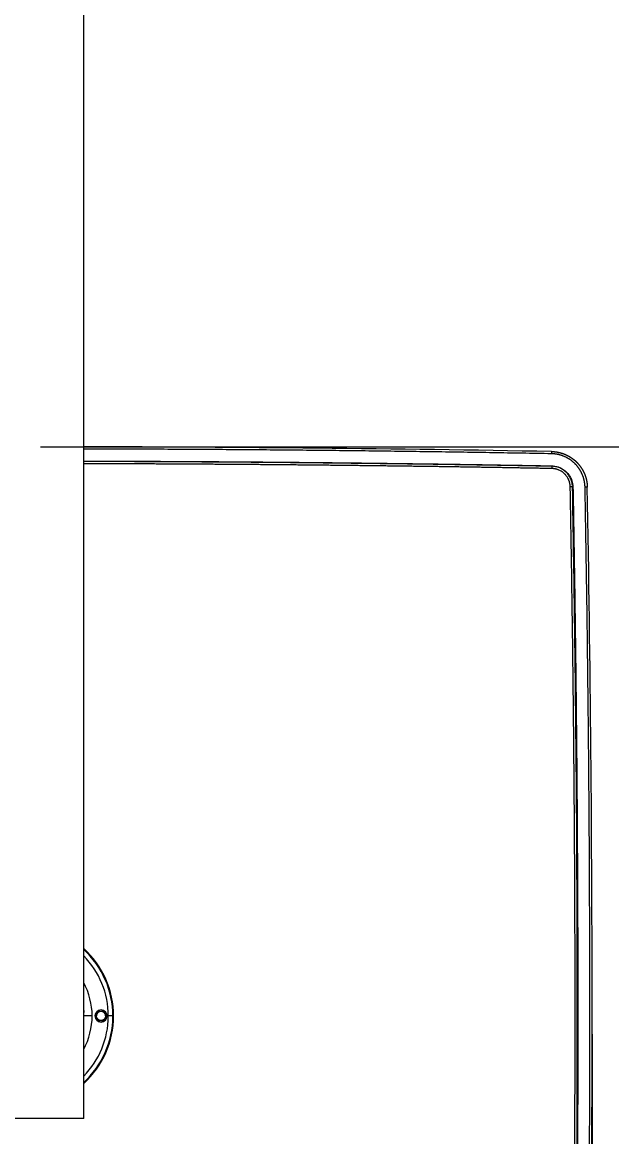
# Model space of a CAD drawing. Extents: x 8896 to 12055, y -91 to 2224.
# Drawn here: x 9881.8 to 10011.1, y 1567.2 to 1811.8 of the extents above; entities that cross this region are included whole.
import ezdxf

# ---------------------------------------------------------------- set-up
doc = ezdxf.new("R2010")
doc.units = 0
doc.header["$LTSCALE"] = 10
doc.header["$MEASUREMENT"] = 0
doc.header["$PDMODE"] = 3
doc.header["$PDSIZE"] = -10
doc.layers.get('0').update_dxf_attribs({"linetype": 'CONTINUOUS'})
doc.layers.get('DEFPOINTS').update_dxf_attribs({"linetype": 'CONTINUOUS'})
doc.layers.add('1', color=7, linetype='CONTINUOUS')
doc.styles.add('Daelim Dimension', font='')
doc.styles.get('Daelim Dimension').set_extended_font_data('나눔고딕')
doc.dimstyles.new('DEFAULT', dxfattribs={"dimscale": 2, "dimtxt": 2, "dimasz": 2, "dimexe": 0, "dimexo": 2, "dimgap": 1, "dimtad": 1, "dimdec": 1, "dimzin": 9, "dimdsep": 46, "dimtxsty": 'Daelim Dimension', "dimcen": 0.5, "dimclrd": 5, "dimclre": 5, "dimclrt": 256, "dimadec": 1, "dimazin": 0, "dimtfac": 1, "dimtdec": 1, "dimtix": 1, "dimtmove": 0, "dimatfit": 3, "dimfxl": 1, "dimtolj": 1, "dimtzin": 1, "dimlwd": 9, "dimlwe": 9, "dimarcsym": 0})

# ---------------------------------------------------------------- blocks, each defined once
blk = doc.blocks.new('*D15')
at = {"color": 5, "lineweight": 9, "ltscale": 0.5, "transparency": 16777216}
for p, q in [((9756.82, 1589.67), (9756.82, 1413.04)), ((10006.81, 1589.67), (10006.81, 1413.04)), ((9764.82, 1415.04), (9998.81, 1415.04))]:
    blk.add_line(p, q, dxfattribs=at)
at = {"color": 5, "ltscale": 0.5, "transparency": 16777216}
for points in [[(9764.82, 1416.37), (9764.82, 1413.71), (9756.82, 1415.04)], [(9998.81, 1416.37), (9998.81, 1413.71), (10006.81, 1415.04)]]:
    blk.add_solid(points, dxfattribs=at)
at = {"layer": 'DEFPOINTS', "color": 0, "ltscale": 0.5, "transparency": 16777216}
for p in [(9756.82, 1593.67), (10006.81, 1593.67), (10006.81, 1415.04)]:
    blk.add_point(p, dxfattribs=at)
at = {"color": 7, "ltscale": 0.5, "transparency": 16777216, "insert": (9881.81, 1427.93), "char_height": 20, "attachment_point": 5, "style": 'Daelim Dimension'}
blk.add_mtext('\\A1;250', dxfattribs=at)
blk = doc.blocks.new('*D16')
at = {"color": 5, "lineweight": 9, "ltscale": 0.5, "transparency": 16777216}
for p, q in [((9885.81, 1718.67), (10079.9, 1718.67)), ((10077.9, 1476.67), (10077.9, 1710.67)), ((9885.81, 1468.67), (10079.9, 1468.67))]:
    blk.add_line(p, q, dxfattribs=at)
at = {"color": 5, "ltscale": 0.5, "transparency": 16777216}
for points in [[(10076.57, 1710.67), (10079.23, 1710.67), (10077.9, 1718.67)], [(10076.57, 1476.67), (10079.23, 1476.67), (10077.9, 1468.67)]]:
    blk.add_solid(points, dxfattribs=at)
at = {"layer": 'DEFPOINTS', "color": 0, "ltscale": 0.5, "transparency": 16777216}
for p in [(9881.81, 1718.67), (10077.9, 1718.67), (9881.81, 1468.67)]:
    blk.add_point(p, dxfattribs=at)
at = {"color": 7, "ltscale": 0.5, "transparency": 16777216, "insert": (10065.01, 1593.67), "char_height": 20, "attachment_point": 5, "rotation": 90, "style": 'Daelim Dimension'}
blk.add_mtext('\\A1;250', dxfattribs=at)
blk = doc.blocks.new('*D24')
at = {"color": 5, "lineweight": 9, "ltscale": 0.5, "transparency": 16777216}
for p, q in [((10020.76, 2037.53), (10186.06, 2037.53)), ((10184.06, 1476.67), (10184.06, 2029.53)), ((9885.81, 1468.67), (10186.06, 1468.67))]:
    blk.add_line(p, q, dxfattribs=at)
at = {"color": 5, "ltscale": 0.5, "transparency": 16777216}
for points in [[(10182.73, 2029.53), (10185.4, 2029.53), (10184.06, 2037.53)], [(10182.73, 1476.67), (10185.4, 1476.67), (10184.06, 1468.67)]]:
    blk.add_solid(points, dxfattribs=at)
at = {"layer": 'DEFPOINTS', "color": 0, "ltscale": 0.5, "transparency": 16777216}
for p in [(10016.76, 2037.53), (10184.06, 2037.53), (9881.81, 1468.67)]:
    blk.add_point(p, dxfattribs=at)
at = {"color": 7, "ltscale": 0.5, "transparency": 16777216, "insert": (10171.18, 1753.1), "char_height": 20, "attachment_point": 5, "rotation": 90, "style": 'Daelim Dimension'}
blk.add_mtext('\\A1;569', dxfattribs=at)

msp = doc.modelspace()

# ---------------------------------------------------------------- linework, layer by layer
at = {"layer": '1', "color": 7, "linetype": 'Continuous', "lineweight": 18}
for p, q in [((9895.26, 1571.15), (9895.26, 1895.15)), ((9895.28, 1594.42), (9895.29, 1594.42)), ((9895.26, 1571.15), (9868.26, 1571.15))]:
    msp.add_line(p, q, dxfattribs=at)
at = {"layer": '1', "color": 7, "linetype": 'Continuous', "lineweight": 13}
for p, q in [((9897.11, 1593.67), (9895.31, 1593.67)), ((9898.06, 1593.67), (9898.03, 1593.67)), ((9900.1, 1593.67), (9900.41, 1593.67)), ((9901.67, 1593.67), (9900.67, 1593.67)), ((9901.81, 1593.67), (9901.67, 1593.67))]:
    msp.add_line(p, q, dxfattribs=at)
at = {"layer": '1', "color": 7, "linetype": 'Continuous', "lineweight": 18}
for centre, radius, start, end in [((9881.81, -4667.95), 6386.61, 88.958495, 89.879381), ((3620.2, 1593.67), 6386.61, 0, 1.041505), ((9881.81, 1593.67), 20, 0, 47.7478), ((9881.81, 1593.67), 15.3, 0, 28.4836), ((9881.81, 1593.67), 13.5, 0, 5.0316), ((9881.81, 1593.67), 20, 312.2522, 0), ((9881.81, 1593.67), 13.5, 354.9684, 0), ((9881.81, 1593.67), 15.3, 331.5164, 0), ((9899.06, 1593.67), 1.34, 90, 180), ((9899.06, 1593.67), 1.34, 180, 270), ((9899.06, 1593.67), 1.04, 90, 180), ((9899.06, 1593.67), 1.04, 180, 270), ((9899.06, 1593.67), 1.34, 0, 90), ((9899.06, 1593.67), 1.04, 360, 90), ((9899.06, 1593.67), 1.04, 270, 360), ((9899.06, 1593.67), 1.34, 270, 0), ((3620.2, 1593.67), 6386.61, 358.958495, 0)]:
    msp.add_arc(centre, radius, start, end, dxfattribs=at)
at = {"layer": '1', "color": 7, "linetype": 'Continuous', "lineweight": 13}
for radius, start, end in [(19.85, 0, 47.3642), (18.85, 0, 44.497), (19.85, 312.6372, 359.7289), (18.85, 315.5016, 359.7289), (18.85, 359.7289, 0), (19.85, 359.7289, 0)]:
    msp.add_arc((9881.81, 1593.67), radius, start, end, dxfattribs=at)
for points, degree in [([(9997.89, 1717.11), (9946.58, 1718.04), (9895.26, 1718.15)], 2), ([(10005.26, 1477.59), (10007.37, 1593.67), (10005.26, 1709.75)], 2), ([(9897.72, 1593.67), (9898.03, 1593.67)], 1), ([(9900.1, 1593.67), (9900.06, 1593.67)], 1)]:
    msp.add_open_spline(points, degree=degree, dxfattribs=at)
at = {"layer": '1', "color": 7, "linetype": 'Continuous', "lineweight": 18}
for points, weights in [([(9895.26, 1715.51), (9946.58, 1715.4), (9997.9, 1714.46)], [0.99991843006, 0.999926896374, 1]), ([(10002.61, 1709.75), (10004.72, 1593.67), (10002.61, 1477.59)], [1, 0.999834642254, 1]), ([(9895.24, 1595.02), (9895.27, 1594.72), (9895.28, 1594.42)], [0.983186040181, 0.991307667018, 1])]:
    msp.add_rational_spline(points, weights, degree=2, dxfattribs=at)
for points, knots in [([(9997.99, 1714.36), (9997.58, 1714.37), (9996.75, 1714.39), (9995.46, 1714.41), (9994.11, 1714.43), (9992.7, 1714.46), (9991.23, 1714.48), (9989.69, 1714.51), (9988.09, 1714.54), (9986.43, 1714.56), (9984.7, 1714.59), (9982.91, 1714.62), (9981.06, 1714.65), (9979.14, 1714.68), (9977.16, 1714.71), (9975.12, 1714.74), (9973.01, 1714.77), (9970.84, 1714.8), (9968.61, 1714.83), (9966.31, 1714.86), (9963.95, 1714.89), (9961.53, 1714.92), (9959.05, 1714.95), (9956.5, 1714.98), (9953.89, 1715.01), (9951.21, 1715.04), (9948.48, 1715.07), (9945.67, 1715.1), (9942.81, 1715.13), (9936.66, 1715.19), (9927.43, 1715.26), (9915.29, 1715.34), (9904.63, 1715.38), (9898.01, 1715.4), (9895.26, 1715.41)], [0, 0, 0, 0, 0.011896, 0.024406, 0.037531, 0.051271, 0.065625, 0.080594, 0.096178, 0.112376, 0.12919, 0.146617, 0.16466, 0.183317, 0.202589, 0.222476, 0.242977, 0.264093, 0.285824, 0.308169, 0.331129, 0.354704, 0.378893, 0.403698, 0.429116, 0.45515, 0.481798, 0.509061, 0.536939, 0.565431, 0.68856, 0.806668, 0.919754, 1, 1, 1, 1]), ([(9997.9, 1717.61), (9997.92, 1717.61), (9997.94, 1717.61), (9997.99, 1717.61), (9998.03, 1717.61), (9998.08, 1717.61), (9998.12, 1717.6), (9998.16, 1717.6), (9998.21, 1717.6), (9998.25, 1717.6), (9998.29, 1717.59), (9998.34, 1717.59), (9998.38, 1717.59), (9998.42, 1717.58), (9998.46, 1717.58), (9998.51, 1717.58), (9998.55, 1717.57), (9998.59, 1717.57), (9998.64, 1717.56), (9998.68, 1717.56), (9998.72, 1717.55), (9998.76, 1717.55), (9998.81, 1717.54), (9998.85, 1717.54), (9998.89, 1717.53), (9998.94, 1717.52), (9998.98, 1717.52), (9999.02, 1717.51), (9999.06, 1717.5), (9999.11, 1717.5), (9999.15, 1717.49), (9999.19, 1717.48), (9999.23, 1717.47), (9999.27, 1717.47), (9999.32, 1717.46), (9999.36, 1717.45), (9999.4, 1717.44), (9999.44, 1717.43), (9999.48, 1717.42), (9999.53, 1717.41), (9999.57, 1717.4), (9999.61, 1717.39), (9999.65, 1717.38), (9999.69, 1717.37), (9999.73, 1717.36), (9999.77, 1717.35), (9999.82, 1717.34), (9999.86, 1717.33), (9999.9, 1717.32), (9999.94, 1717.31), (9999.98, 1717.3), (10000.02, 1717.28), (10000.06, 1717.27), (10000.1, 1717.26), (10000.14, 1717.25), (10000.18, 1717.23), (10000.22, 1717.22), (10000.26, 1717.21), (10000.3, 1717.2), (10000.34, 1717.18), (10000.38, 1717.17), (10000.42, 1717.15), (10000.46, 1717.14), (10000.5, 1717.13), (10000.54, 1717.11), (10000.58, 1717.1), (10000.62, 1717.08), (10000.66, 1717.07), (10000.7, 1717.05), (10000.74, 1717.03), (10000.78, 1717.02), (10000.82, 1717), (10000.86, 1716.99), (10000.9, 1716.97), (10000.93, 1716.95), (10000.97, 1716.94), (10001.01, 1716.92), (10001.05, 1716.9), (10001.09, 1716.89), (10001.13, 1716.87), (10001.16, 1716.85), (10001.2, 1716.83), (10001.24, 1716.81), (10001.28, 1716.8), (10001.31, 1716.78), (10001.35, 1716.76), (10001.39, 1716.74), (10001.43, 1716.72), (10001.46, 1716.7), (10001.5, 1716.68), (10001.54, 1716.66), (10001.57, 1716.64), (10001.61, 1716.62), (10001.65, 1716.6), (10001.68, 1716.58), (10001.72, 1716.56), (10001.76, 1716.54), (10001.79, 1716.52), (10001.83, 1716.5), (10001.86, 1716.48), (10001.9, 1716.46), (10001.93, 1716.43), (10001.97, 1716.41), (10002, 1716.39), (10002.04, 1716.37), (10002.07, 1716.35), (10002.11, 1716.32), (10002.14, 1716.3), (10002.18, 1716.28), (10002.21, 1716.26), (10002.25, 1716.23), (10002.28, 1716.21), (10002.32, 1716.19), (10002.35, 1716.16), (10002.38, 1716.14), (10002.42, 1716.11), (10002.45, 1716.09), (10002.48, 1716.07), (10002.52, 1716.04), (10002.55, 1716.02), (10002.58, 1715.99), (10002.61, 1715.97), (10002.65, 1715.94), (10002.68, 1715.92), (10002.71, 1715.89), (10002.74, 1715.87), (10002.78, 1715.84), (10002.81, 1715.82), (10002.84, 1715.79), (10002.87, 1715.76), (10002.9, 1715.74), (10002.93, 1715.71), (10002.96, 1715.68), (10003, 1715.66), (10003.03, 1715.63), (10003.06, 1715.6), (10003.09, 1715.58), (10003.12, 1715.55), (10003.15, 1715.52), (10003.18, 1715.49), (10003.21, 1715.47), (10003.24, 1715.44), (10003.27, 1715.41), (10003.3, 1715.38), (10003.33, 1715.35), (10003.35, 1715.33), (10003.38, 1715.3), (10003.42, 1715.26), (10003.47, 1715.21), (10003.52, 1715.16), (10003.58, 1715.1), (10003.63, 1715.04), (10003.69, 1714.98), (10003.74, 1714.92), (10003.79, 1714.86), (10003.84, 1714.8), (10003.89, 1714.74), (10003.94, 1714.68), (10004, 1714.62), (10004.04, 1714.56), (10004.09, 1714.49), (10004.14, 1714.43), (10004.19, 1714.37), (10004.24, 1714.3), (10004.28, 1714.24), (10004.33, 1714.17), (10004.38, 1714.1), (10004.42, 1714.04), (10004.46, 1713.97), (10004.51, 1713.9), (10004.55, 1713.83), (10004.59, 1713.76), (10004.64, 1713.7), (10004.68, 1713.63), (10004.72, 1713.56), (10004.76, 1713.48), (10004.79, 1713.41), (10004.83, 1713.34), (10004.87, 1713.27), (10004.91, 1713.2), (10004.94, 1713.12), (10004.98, 1713.05), (10005.01, 1712.98), (10005.05, 1712.9), (10005.08, 1712.83), (10005.11, 1712.75), (10005.15, 1712.68), (10005.18, 1712.6), (10005.21, 1712.53), (10005.24, 1712.45), (10005.26, 1712.37), (10005.29, 1712.29), (10005.32, 1712.22), (10005.35, 1712.14), (10005.37, 1712.06), (10005.4, 1711.98), (10005.42, 1711.9), (10005.44, 1711.82), (10005.47, 1711.74), (10005.49, 1711.66), (10005.51, 1711.58), (10005.53, 1711.5), (10005.55, 1711.42), (10005.57, 1711.34), (10005.58, 1711.26), (10005.6, 1711.18), (10005.62, 1711.09), (10005.63, 1711.01), (10005.65, 1710.93), (10005.66, 1710.85), (10005.67, 1710.76), (10005.68, 1710.68), (10005.69, 1710.6), (10005.7, 1710.52), (10005.71, 1710.43), (10005.72, 1710.35), (10005.73, 1710.26), (10005.74, 1710.18), (10005.74, 1710.1), (10005.75, 1710.01), (10005.75, 1709.93), (10005.75, 1709.84), (10005.75, 1709.79), (10005.75, 1709.76)], [0, 0, 0, 0, 0.003544, 0.007087, 0.010628, 0.014167, 0.017705, 0.021241, 0.024775, 0.028308, 0.031839, 0.035368, 0.038896, 0.042422, 0.045946, 0.049469, 0.05299, 0.05651, 0.060028, 0.063544, 0.067058, 0.070571, 0.074082, 0.077592, 0.0811, 0.084606, 0.088111, 0.091614, 0.095115, 0.098615, 0.102113, 0.105609, 0.109104, 0.112597, 0.116088, 0.119578, 0.123066, 0.126553, 0.130037, 0.133521, 0.137002, 0.140482, 0.14396, 0.147437, 0.150912, 0.154385, 0.157857, 0.161327, 0.164795, 0.168262, 0.171727, 0.17519, 0.178652, 0.182112, 0.18557, 0.189027, 0.192482, 0.195936, 0.199387, 0.202838, 0.206286, 0.209733, 0.213178, 0.216622, 0.220064, 0.223504, 0.226943, 0.23038, 0.233815, 0.237249, 0.240681, 0.244111, 0.24754, 0.250967, 0.254392, 0.257816, 0.261238, 0.264659, 0.268077, 0.271495, 0.27491, 0.278324, 0.281736, 0.285147, 0.288556, 0.291963, 0.295369, 0.298773, 0.302175, 0.305576, 0.308975, 0.312372, 0.315768, 0.319162, 0.322554, 0.325945, 0.329334, 0.332722, 0.336108, 0.339492, 0.342874, 0.346255, 0.349634, 0.353012, 0.356388, 0.359762, 0.363135, 0.366506, 0.369875, 0.373243, 0.376609, 0.379973, 0.383336, 0.386697, 0.390057, 0.393414, 0.396771, 0.400125, 0.403478, 0.406829, 0.410179, 0.413527, 0.416873, 0.420217, 0.42356, 0.426902, 0.430241, 0.433579, 0.436916, 0.44025, 0.443583, 0.446915, 0.450245, 0.453573, 0.456899, 0.460224, 0.463547, 0.466869, 0.470188, 0.473507, 0.476823, 0.480138, 0.483451, 0.486763, 0.490073, 0.493381, 0.496688, 0.499993, 0.506428, 0.512869, 0.519316, 0.52577, 0.53223, 0.538696, 0.545168, 0.551647, 0.558132, 0.564623, 0.57112, 0.577624, 0.584134, 0.59065, 0.597173, 0.603702, 0.610237, 0.616778, 0.623326, 0.62988, 0.63644, 0.643006, 0.649579, 0.656158, 0.662743, 0.669335, 0.675932, 0.682536, 0.689147, 0.695763, 0.702386, 0.709015, 0.715651, 0.722292, 0.72894, 0.735594, 0.742255, 0.748922, 0.755595, 0.762274, 0.76896, 0.775651, 0.782349, 0.789054, 0.795764, 0.802481, 0.809205, 0.815934, 0.82267, 0.829412, 0.83616, 0.842914, 0.849675, 0.856442, 0.863216, 0.869995, 0.876781, 0.883573, 0.890372, 0.897177, 0.903988, 0.910805, 0.917628, 0.924458, 0.931294, 0.938137, 0.944985, 0.95184, 0.958701, 0.965569, 0.972442, 0.979322, 0.986209, 0.993101, 1, 1, 1, 1]), ([(9997.98, 1713.86), (9997.55, 1713.87), (9996.68, 1713.89), (9995.37, 1713.91), (9994.06, 1713.94), (9992.75, 1713.96), (9991.44, 1713.98), (9990.13, 1714), (9988.82, 1714.03), (9987.5, 1714.05), (9986.18, 1714.07), (9984.87, 1714.09), (9983.55, 1714.11), (9982.23, 1714.14), (9980.9, 1714.16), (9979.58, 1714.18), (9978.25, 1714.2), (9976.93, 1714.22), (9975.6, 1714.24), (9974.27, 1714.26), (9972.94, 1714.28), (9971.6, 1714.3), (9970.27, 1714.31), (9968.93, 1714.33), (9967.6, 1714.35), (9966.26, 1714.37), (9964.92, 1714.39), (9963.58, 1714.4), (9962.23, 1714.42), (9960.89, 1714.44), (9959.54, 1714.46), (9958.19, 1714.47), (9956.84, 1714.49), (9955.49, 1714.5), (9954.14, 1714.52), (9952.79, 1714.53), (9951.43, 1714.55), (9950.08, 1714.56), (9948.72, 1714.58), (9947.36, 1714.59), (9946, 1714.61), (9944.64, 1714.62), (9943.27, 1714.63), (9941.91, 1714.65), (9940.54, 1714.66), (9939.17, 1714.67), (9937.8, 1714.69), (9936.43, 1714.7), (9935.06, 1714.71), (9933.69, 1714.72), (9932.31, 1714.73), (9930.93, 1714.74), (9929.55, 1714.75), (9928.17, 1714.76), (9926.79, 1714.77), (9925.41, 1714.78), (9924.03, 1714.79), (9922.64, 1714.8), (9921.25, 1714.81), (9919.86, 1714.82), (9918.47, 1714.83), (9917.08, 1714.84), (9915.69, 1714.84), (9914.29, 1714.85), (9912.9, 1714.86), (9911.5, 1714.86), (9910.1, 1714.87), (9908.7, 1714.88), (9907.3, 1714.88), (9905.9, 1714.89), (9904.49, 1714.89), (9903.08, 1714.9), (9901.68, 1714.9), (9900.27, 1714.91), (9898.86, 1714.91), (9897.44, 1714.91), (9896.25, 1714.92), (9895.52, 1714.92), (9895.26, 1714.92)], [0, 0, 0, 0, 0.012705, 0.025425, 0.038159, 0.050907, 0.06367, 0.076447, 0.089238, 0.102043, 0.114862, 0.127696, 0.140544, 0.153407, 0.166283, 0.179174, 0.192079, 0.204999, 0.217933, 0.230881, 0.243843, 0.256819, 0.26981, 0.282815, 0.295834, 0.308868, 0.321916, 0.334978, 0.348054, 0.361145, 0.37425, 0.387369, 0.400503, 0.41365, 0.426812, 0.439989, 0.453179, 0.466384, 0.479603, 0.492836, 0.506084, 0.519346, 0.532622, 0.545912, 0.559217, 0.572536, 0.585869, 0.599217, 0.612579, 0.625955, 0.639345, 0.65275, 0.666168, 0.679602, 0.693049, 0.706511, 0.719987, 0.733477, 0.746981, 0.7605, 0.774033, 0.78758, 0.801142, 0.814718, 0.828308, 0.841912, 0.855531, 0.869164, 0.882811, 0.896473, 0.910149, 0.923839, 0.937543, 0.951261, 0.964994, 0.978741, 0.992503, 1, 1, 1, 1]), ([(9997.9, 1714.46), (9998.39, 1714.46), (9999.37, 1714.29), (10000.69, 1713.6), (10001.61, 1712.68), (10002.02, 1711.99), (10002.15, 1711.71)], [0, 0, 0, 0, 0.276368, 0.551465, 0.826172, 1, 1, 1, 1]), ([(10002.01, 1709.84), (10002.01, 1709.85), (10002.01, 1709.87), (10002.01, 1709.9), (10002, 1709.94), (10002, 1709.97), (10002, 1710), (10002, 1710.03), (10002, 1710.07), (10001.99, 1710.1), (10001.99, 1710.13), (10001.99, 1710.16), (10001.99, 1710.2), (10001.98, 1710.23), (10001.98, 1710.26), (10001.97, 1710.29), (10001.97, 1710.33), (10001.96, 1710.36), (10001.96, 1710.39), (10001.95, 1710.42), (10001.95, 1710.46), (10001.94, 1710.49), (10001.94, 1710.52), (10001.93, 1710.55), (10001.92, 1710.59), (10001.9, 1710.67), (10001.87, 1710.81), (10001.82, 1711), (10001.75, 1711.18), (10001.65, 1711.43), (10001.51, 1711.72), (10001.31, 1712.06), (10001.08, 1712.38), (10000.81, 1712.67), (10000.52, 1712.93), (10000.21, 1713.17), (9999.87, 1713.37), (9999.57, 1713.51), (9999.33, 1713.61), (9999.14, 1713.67), (9998.95, 1713.73), (9998.81, 1713.76), (9998.7, 1713.79), (9998.64, 1713.8), (9998.58, 1713.81), (9998.52, 1713.82), (9998.46, 1713.83), (9998.4, 1713.83), (9998.34, 1713.84), (9998.28, 1713.85), (9998.22, 1713.85), (9998.16, 1713.86), (9998.1, 1713.86), (9998.04, 1713.86), (9998, 1713.86), (9997.98, 1713.86)], [0, 0, 0, 0, 0.005179, 0.010359, 0.015539, 0.02072, 0.025902, 0.031086, 0.036272, 0.04146, 0.046651, 0.051846, 0.057043, 0.062244, 0.06745, 0.07266, 0.077874, 0.083094, 0.088319, 0.093551, 0.098788, 0.104032, 0.109282, 0.11454, 0.119806, 0.125079, 0.156309, 0.187529, 0.21881, 0.25022, 0.312836, 0.37524, 0.437908, 0.499996, 0.562062, 0.624741, 0.687116, 0.749742, 0.781133, 0.812407, 0.843633, 0.87488, 0.884607, 0.89431, 0.903989, 0.913648, 0.923288, 0.932911, 0.942521, 0.952118, 0.961705, 0.971285, 0.980859, 0.99043, 1, 1, 1, 1]), ([(10002.49, 1710.16), (10002.47, 1710.35), (10002.45, 1710.54), (10002.34, 1711.01), (10002.21, 1711.43), (10002.02, 1711.83), (10001.88, 1712.09), (10001.65, 1712.47), (10001.37, 1712.81), (10000.95, 1713.22), (10000.72, 1713.41), (10000.24, 1713.74), (9999.98, 1713.88), (9999.44, 1714.11), (9999.15, 1714.2), (9998.72, 1714.29), (9998.58, 1714.32), (9998.29, 1714.35), (9998.14, 1714.36), (9997.99, 1714.36)], [0, 0, 0, 0, 0.084773, 0.084773, 0.21552, 0.280893, 0.280893, 0.346266, 0.477013, 0.477013, 0.60776, 0.60776, 0.738507, 0.738507, 0.869253, 0.869253, 0.934627, 0.934627, 1, 1, 1, 1]), ([(10002.15, 1711.71), (10002.23, 1711.54), (10002.48, 1710.92), (10002.6, 1710.24), (10002.61, 1709.75), (10002.61, 1709.75)], [0, 0, 0, 0, 0.268006, 0.99937, 1, 1, 1, 1]), ([(10002.01, 1477.5), (10002.02, 1477.94), (10002.03, 1478.81), (10002.06, 1480.11), (10002.08, 1481.42), (10002.1, 1482.73), (10002.13, 1484.04), (10002.15, 1485.35), (10002.17, 1486.67), (10002.19, 1487.98), (10002.21, 1489.3), (10002.24, 1490.62), (10002.26, 1491.94), (10002.28, 1493.26), (10002.3, 1494.58), (10002.32, 1495.91), (10002.34, 1497.23), (10002.36, 1498.56), (10002.38, 1499.89), (10002.4, 1501.22), (10002.42, 1502.55), (10002.44, 1503.88), (10002.46, 1505.22), (10002.48, 1506.55), (10002.49, 1507.89), (10002.51, 1509.23), (10002.53, 1510.57), (10002.55, 1511.91), (10002.57, 1513.25), (10002.58, 1514.6), (10002.6, 1515.94), (10002.62, 1517.29), (10002.63, 1518.64), (10002.65, 1519.99), (10002.66, 1521.34), (10002.68, 1522.7), (10002.69, 1524.05), (10002.71, 1525.41), (10002.72, 1526.77), (10002.74, 1528.12), (10002.75, 1529.49), (10002.76, 1530.85), (10002.78, 1532.21), (10002.79, 1533.58), (10002.8, 1534.94), (10002.82, 1536.31), (10002.83, 1537.68), (10002.84, 1539.05), (10002.85, 1540.42), (10002.86, 1541.8), (10002.88, 1543.17), (10002.89, 1544.55), (10002.9, 1545.93), (10002.91, 1547.31), (10002.92, 1548.69), (10002.93, 1550.07), (10002.94, 1551.46), (10002.95, 1552.84), (10002.95, 1554.23), (10002.96, 1555.62), (10002.97, 1557.01), (10002.98, 1558.4), (10002.99, 1559.8), (10002.99, 1561.19), (10003, 1562.59), (10003.01, 1563.98), (10003.01, 1565.38), (10003.02, 1566.78), (10003.03, 1568.18), (10003.03, 1569.59), (10003.04, 1570.99), (10003.04, 1572.4), (10003.05, 1573.81), (10003.05, 1575.22), (10003.05, 1576.63), (10003.06, 1578.04), (10003.06, 1579.45), (10003.06, 1580.87), (10003.07, 1582.28), (10003.07, 1583.7), (10003.07, 1585.12), (10003.07, 1586.54), (10003.07, 1587.97), (10003.08, 1589.39), (10003.08, 1590.82), (10003.08, 1592.24), (10003.08, 1594.07), (10003.08, 1596.31), (10003.08, 1598.94), (10003.07, 1601.57), (10003.07, 1604.19), (10003.06, 1606.81), (10003.06, 1609.42), (10003.05, 1612.03), (10003.04, 1614.64), (10003.03, 1617.23), (10003.02, 1619.83), (10003.01, 1622.42), (10003, 1625), (10002.99, 1627.58), (10002.97, 1630.15), (10002.96, 1632.72), (10002.94, 1635.28), (10002.92, 1637.84), (10002.9, 1640.39), (10002.89, 1642.94), (10002.86, 1645.49), (10002.84, 1648.02), (10002.82, 1650.56), (10002.8, 1653.08), (10002.77, 1655.61), (10002.75, 1658.12), (10002.72, 1660.64), (10002.7, 1663.15), (10002.67, 1665.65), (10002.64, 1668.15), (10002.61, 1670.64), (10002.58, 1673.13), (10002.55, 1675.61), (10002.51, 1678.09), (10002.48, 1680.56), (10002.45, 1683.03), (10002.41, 1685.49), (10002.37, 1687.95), (10002.34, 1690.4), (10002.3, 1692.85), (10002.26, 1695.29), (10002.22, 1697.73), (10002.18, 1700.16), (10002.14, 1702.59), (10002.1, 1705.01), (10002.05, 1707.43), (10002.02, 1709.04), (10002.01, 1709.84)], [0, 0, 0, 0, 0.005617, 0.011241, 0.016871, 0.022507, 0.02815, 0.033799, 0.039454, 0.045116, 0.050784, 0.056458, 0.062138, 0.067825, 0.073518, 0.079217, 0.084923, 0.090635, 0.096353, 0.102078, 0.107809, 0.113546, 0.11929, 0.12504, 0.130796, 0.136558, 0.142327, 0.148102, 0.153884, 0.159671, 0.165465, 0.171266, 0.177072, 0.182885, 0.188704, 0.19453, 0.200362, 0.2062, 0.212044, 0.217895, 0.223752, 0.229616, 0.235486, 0.241362, 0.247244, 0.253133, 0.259027, 0.264929, 0.270836, 0.27675, 0.28267, 0.288597, 0.29453, 0.300469, 0.306414, 0.312366, 0.318324, 0.324288, 0.330259, 0.336236, 0.342219, 0.348209, 0.354205, 0.360207, 0.366216, 0.372231, 0.378252, 0.384279, 0.390313, 0.396353, 0.402399, 0.408452, 0.414511, 0.420576, 0.426648, 0.432726, 0.43881, 0.444901, 0.450998, 0.457101, 0.46321, 0.469326, 0.475448, 0.481577, 0.487712, 0.493853, 0.5, 0.511356, 0.52269, 0.534003, 0.545294, 0.556564, 0.567812, 0.579038, 0.590243, 0.601426, 0.612587, 0.623727, 0.634845, 0.645942, 0.657017, 0.66807, 0.679102, 0.690112, 0.7011, 0.712067, 0.723012, 0.733936, 0.744838, 0.755718, 0.766577, 0.777414, 0.78823, 0.799024, 0.809796, 0.820546, 0.831275, 0.841983, 0.852669, 0.863333, 0.873975, 0.884596, 0.895196, 0.905773, 0.916329, 0.926864, 0.937377, 0.947868, 0.958338, 0.968786, 0.979212, 0.989617, 1, 1, 1, 1]), ([(10003.56, 1593.67), (10003.56, 1613.03), (10003.48, 1632.4), (10003.12, 1671.12), (10002.86, 1690.49), (10002.51, 1709.85)], [0, 0, 0, 0, 0.5, 0.5, 1, 1, 1, 1]), ([(10002.51, 1477.49), (10002.86, 1496.85), (10003.12, 1516.22), (10003.48, 1554.94), (10003.56, 1574.31), (10003.56, 1593.67)], [0, 0, 0, 0, 0.5, 0.5, 1, 1, 1, 1])]:
    msp.add_open_spline(points, degree=3, knots=knots, dxfattribs=at)
at = {"layer": '1', "color": 7, "linetype": 'Continuous', "lineweight": 13}
for points, degree, knots in [([(9997.9, 1717.61), (9997.9, 1717.61), (9997.9, 1717.61), (9997.9, 1717.6), (9997.9, 1717.59), (9997.9, 1717.56), (9997.9, 1717.55), (9997.9, 1717.51), (9997.9, 1717.49), (9997.9, 1717.44), (9997.9, 1717.42), (9997.9, 1717.36), (9997.9, 1717.33), (9997.9, 1717.27), (9997.89, 1717.24), (9997.89, 1717.18), (9997.89, 1717.14), (9997.89, 1717.11)], 3, [0, 0, 0, 0, 0.125, 0.125, 0.25, 0.25, 0.375, 0.375, 0.5, 0.5, 0.625, 0.625, 0.75, 0.75, 0.875, 0.875, 1, 1, 1, 1]), ([(10005.26, 1709.75), (10005.24, 1710.48), (10005.09, 1711.18), (10004.94, 1711.88), (10004.37, 1713.22), (10003.57, 1714.41), (10002.55, 1715.43), (10001.36, 1716.23), (9999.93, 1716.84), (9999.13, 1716.99), (9998.52, 1717.1), (9997.89, 1717.11)], 2, [0, 0, 0, 0.125, 0.125, 0.25, 0.375, 0.5, 0.625, 0.75, 0.892857, 0.892857, 1, 1, 1]), ([(9997.99, 1714.36), (9997.99, 1714.36), (9997.99, 1714.36), (9997.99, 1714.35), (9997.99, 1714.34), (9997.99, 1714.31), (9997.99, 1714.3), (9997.99, 1714.26), (9997.99, 1714.24), (9997.99, 1714.19), (9997.99, 1714.16), (9997.99, 1714.11), (9997.99, 1714.08), (9997.99, 1714.02), (9997.99, 1713.99), (9997.98, 1713.92), (9997.98, 1713.89), (9997.98, 1713.86)], 3, [0, 0, 0, 0, 0.125, 0.125, 0.25, 0.25, 0.375, 0.375, 0.5, 0.5, 0.625, 0.625, 0.75, 0.75, 0.875, 0.875, 1, 1, 1, 1]), ([(10002.51, 1709.85), (10002.51, 1709.85), (10002.4, 1709.85), (10002.14, 1709.84), (10002.01, 1709.84)], 3, [0, 0, 0, 0, 0.498504, 1, 1, 1, 1])]:
    msp.add_open_spline(points, degree=degree, knots=knots, dxfattribs=at)
msp.add_rational_spline([(10005.75, 1709.76), (10005.75, 1709.76), (10005.75, 1709.76), (10005.75, 1709.76), (10005.26, 1709.75)], [0.981897110638, 0.983654313304, 0.985433449668, 0.697401384603, 0.984246480575], degree=2, knots=[0, 0, 0, 0.006139, 0.006139, 1, 1, 1], dxfattribs=at)
at = {"layer": '1', "color": 7, "linetype": 'Continuous', "lineweight": 18}
for points in [[(9900.06, 1593.67), (9900.06, 1594.67), (9899.06, 1594.67), (9898.06, 1594.67), (9898.06, 1593.67)], [(9900.06, 1593.67), (9900.06, 1592.67), (9899.06, 1592.67), (9898.06, 1592.67), (9898.06, 1593.67)]]:
    msp.add_rational_spline(points, [1, 0.707106781187, 1, 0.707106781187, 1], degree=2, knots=[0, 0, 0, 0.5, 0.5, 1, 1, 1], dxfattribs=at)

# ---------------------------------------------------------------- dimensions: what is measured, and where the dimension line sits
at = {"color": 5, "ltscale": 0.5}
for base, p2, picture, middle in [((10184.06, 2037.53), (10016.76, 2037.53), '*D24', (10171.18, 1753.1)), ((10077.9, 1718.67), (9881.81, 1718.67), '*D16', (10065.01, 1593.67))]:
    dim = msp.add_linear_dim(base=base, p1=(9881.81, 1468.67), p2=p2, angle=90, dimstyle='DEFAULT', override={"dimtxt": 10, "dimasz": 4, "dimexe": 1, "dimdec": 0, "dimclrt": 7}, dxfattribs=at)
    dim.commit()
    dim.dimension.update_dxf_attribs({"geometry": picture, "text_midpoint": middle})
dim = msp.add_linear_dim(base=(10006.81, 1415.04), p1=(9756.82, 1593.67), p2=(10006.81, 1593.67), dimstyle='DEFAULT', override={"dimtxt": 10, "dimasz": 4, "dimexe": 1, "dimdec": 0, "dimclrt": 7}, dxfattribs=at)
dim.commit()
dim.dimension.update_dxf_attribs({"geometry": '*D15', "text_midpoint": (9881.81, 1427.93)})

doc.saveas('drawing.dxf')
